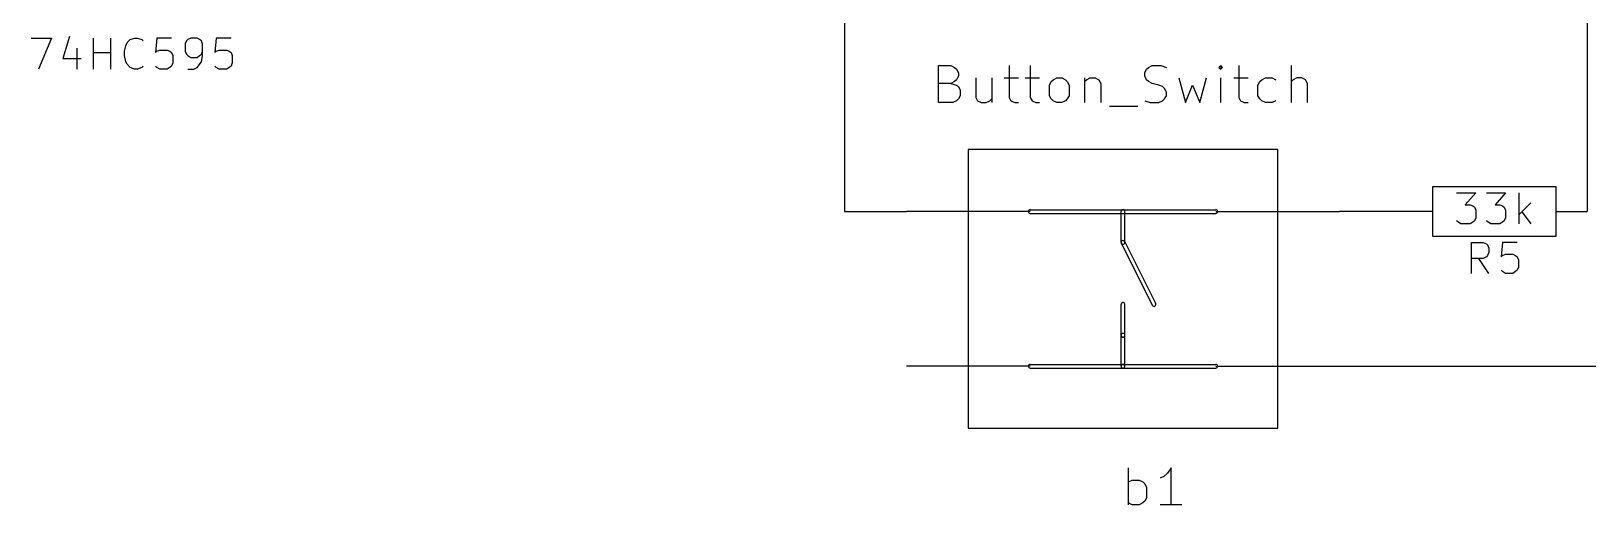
# Model space of a CAD drawing. Extents: x 10 to 269, y -206 to -10.
# Drawn here: x 140.6 to 204.5, y -158.1 to -138.6 of the extents above; entities that cross this region are included whole.
import ezdxf

# ---------------------------------------------------------------- set-up
doc = ezdxf.new("R2010")
doc.units = 0
doc.header["$MEASUREMENT"] = 0
doc.layers.add('BLACK', color=7, linetype='CONTINUOUS')

msp = doc.modelspace()

# ---------------------------------------------------------------- linework, layer by layer
at = {"layer": 'Black'}
for p, q in [((179.07, -143.51), (179.07, -154.94)), ((191.77, -143.51), (179.07, -143.51)), ((191.77, -154.94), (191.77, -143.51)), ((198.12, -145.034), (198.12, -147.066)), ((203.2, -145.034), (198.12, -145.034)), ((203.2, -147.066), (203.2, -145.034)), ((181.61, -146.05), (176.53, -146.05)), ((181.61, -145.974), (189.23, -145.974)), ((181.61, -146.126), (189.23, -146.126)), ((185.344, -147.32), (185.344, -146.05)), ((185.496, -147.32), (185.496, -146.05)), ((189.23, -146.05), (194.31, -146.05)), ((198.12, -146.05), (196.85, -146.05)), ((203.2, -146.05), (204.47, -146.05)), ((185.344, -147.345), (186.614, -149.885)), ((185.496, -147.295), (186.766, -149.835)), ((198.12, -147.066), (203.2, -147.066)), ((185.344, -151.13), (185.344, -149.86)), ((185.496, -151.13), (185.496, -149.86)), ((185.344, -152.4), (185.344, -151.13)), ((185.496, -152.4), (185.496, -151.13)), ((181.61, -152.4), (176.53, -152.4)), ((181.61, -152.324), (185.42, -152.324)), ((181.61, -152.476), (185.42, -152.476)), ((185.42, -152.324), (189.23, -152.324)), ((185.42, -152.476), (189.23, -152.476)), ((189.23, -152.4), (194.31, -152.4)), ((179.07, -154.94), (191.77, -154.94))]:
    msp.add_line(p, q, dxfattribs=at)
for centre, start, end in [((181.61, -146.05), 90, 270), ((185.42, -146.05), 360, 540), ((189.23, -146.05), 270, 450), ((185.42, -147.32), 26.5651, 206.565), ((185.42, -147.32), 180, 360), ((185.42, -149.86), 360, 540), ((186.69, -149.86), 206.565, 386.565), ((185.42, -151.13), 360, 540), ((185.42, -151.13), 180, 360), ((181.61, -152.4), 90, 270), ((185.42, -152.4), 90, 270), ((185.42, -152.4), 180, 360), ((185.42, -152.4), 270, 450), ((189.23, -152.4), 270, 450)]:
    msp.add_arc(centre, 0.0762, start, end, dxfattribs=at)
at = {"layer": 'Blue 4'}
for p, q in [((173.99, -59.69), (173.99, -146.05)), ((204.47, -130.81), (204.47, -146.05)), ((173.99, -146.05), (176.53, -146.05)), ((196.85, -146.05), (194.31, -146.05)), ((194.31, -152.4), (241.3, -152.4))]:
    msp.add_line(p, q, dxfattribs=at)
at = {"layer": 'Gray 1'}
for p, q in [((140.614, -138.938), (141.453, -138.938)), ((141.453, -138.938), (140.919, -140.208)), ((142.189, -138.862), (141.91, -139.776)), ((143.18, -140.208), (143.18, -138.938)), ((143.891, -140.208), (143.891, -138.938)), ((144.45, -139.471), (144.501, -139.243)), ((144.501, -139.243), (144.551, -139.116)), ((144.551, -139.116), (144.678, -138.989)), ((144.678, -138.989), (144.856, -138.938)), ((144.856, -138.938), (144.983, -138.938)), ((144.983, -138.938), (145.161, -138.989)), ((145.161, -138.989), (145.212, -139.04)), ((145.771, -138.938), (145.72, -139.522)), ((146.38, -138.938), (145.771, -138.938)), ((146.99, -139.04), (146.939, -139.167)), ((146.939, -139.167), (146.939, -139.471)), ((147.041, -138.989), (146.99, -139.04)), ((147.168, -138.938), (147.041, -138.989)), ((147.422, -138.938), (147.168, -138.938)), ((147.523, -138.989), (147.422, -138.938)), ((147.599, -139.04), (147.523, -138.989)), ((147.65, -139.167), (147.599, -139.04)), ((147.65, -139.649), (147.65, -139.167)), ((148.209, -138.938), (148.158, -139.522)), ((148.819, -138.938), (148.209, -138.938)), ((141.91, -139.776), (142.672, -139.776)), ((142.494, -139.344), (142.494, -140.208)), ((143.18, -139.522), (143.891, -139.522)), ((144.45, -139.649), (144.45, -139.471)), ((144.501, -139.903), (144.45, -139.649)), ((145.72, -139.522), (145.771, -139.471)), ((145.771, -139.471), (145.898, -139.421)), ((145.898, -139.421), (146.202, -139.421)), ((146.202, -139.421), (146.304, -139.471)), ((146.304, -139.471), (146.38, -139.522)), ((146.38, -139.522), (146.431, -139.649)), ((146.431, -139.649), (146.431, -139.954)), ((146.939, -139.471), (146.99, -139.598)), ((146.99, -139.598), (147.041, -139.649)), ((147.041, -139.649), (147.168, -139.725)), ((147.168, -139.725), (147.422, -139.725)), ((147.422, -139.725), (147.523, -139.649)), ((147.523, -139.649), (147.599, -139.598)), ((147.599, -139.598), (147.65, -139.471)), ((147.599, -139.903), (147.65, -139.649)), ((148.158, -139.522), (148.209, -139.471)), ((148.209, -139.471), (148.336, -139.421)), ((148.336, -139.421), (148.641, -139.421)), ((148.641, -139.421), (148.742, -139.471)), ((148.742, -139.471), (148.819, -139.522)), ((148.819, -139.522), (148.869, -139.649)), ((148.869, -139.649), (148.869, -139.954)), ((144.551, -140.005), (144.501, -139.903)), ((144.678, -140.132), (144.551, -140.005)), ((144.856, -140.208), (144.678, -140.132)), ((144.983, -140.208), (144.856, -140.208)), ((145.161, -140.132), (144.983, -140.208)), ((145.212, -140.081), (145.161, -140.132)), ((145.771, -140.132), (145.72, -140.081)), ((145.898, -140.208), (145.771, -140.132)), ((146.202, -140.208), (145.898, -140.208)), ((146.304, -140.132), (146.202, -140.208)), ((146.38, -140.081), (146.304, -140.132)), ((146.431, -139.954), (146.38, -140.081)), ((147.041, -140.208), (147.295, -140.208)), ((147.295, -140.208), (147.422, -140.132)), ((147.422, -140.132), (147.472, -140.081)), ((147.472, -140.081), (147.599, -139.903)), ((148.209, -140.132), (148.158, -140.081)), ((148.336, -140.208), (148.209, -140.132)), ((148.641, -140.208), (148.336, -140.208)), ((148.742, -140.132), (148.641, -140.208)), ((148.819, -140.081), (148.742, -140.132)), ((148.869, -139.954), (148.819, -140.081)), ((177.851, -141.58), (177.851, -140.056)), ((177.851, -140.056), (178.359, -140.056)), ((178.359, -140.056), (178.511, -140.132)), ((178.511, -140.132), (178.587, -140.208)), ((178.587, -140.208), (178.664, -140.36)), ((178.664, -140.487), (178.587, -140.64)), ((178.664, -140.36), (178.664, -140.487)), ((180.746, -140.056), (180.746, -141.376)), ((181.61, -140.056), (181.61, -141.376)), ((186.309, -140.36), (186.385, -140.208)), ((186.309, -140.487), (186.309, -140.36)), ((186.385, -140.64), (186.309, -140.487)), ((186.385, -140.208), (186.461, -140.132)), ((186.461, -140.132), (186.614, -140.056)), ((186.614, -140.056), (186.969, -140.056)), ((186.969, -140.056), (187.198, -140.132)), ((189.433, -140.056), (189.357, -140.132)), ((189.357, -140.132), (189.433, -140.208)), ((189.509, -140.132), (189.433, -140.056)), ((189.433, -140.056), (189.433, -140.208)), ((189.433, -140.208), (189.509, -140.132)), ((190.17, -140.056), (190.17, -141.376)), ((192.329, -141.58), (192.329, -140.056)), ((178.359, -140.792), (177.851, -140.792)), ((178.511, -140.716), (178.359, -140.792)), ((178.359, -140.792), (178.587, -140.868)), ((178.587, -140.64), (178.511, -140.716)), ((178.587, -140.868), (178.664, -140.919)), ((178.664, -140.919), (178.74, -141.072)), ((178.74, -141.072), (178.74, -141.3)), ((179.375, -140.564), (179.375, -141.376)), ((180.035, -140.564), (180.035, -141.58)), ((180.543, -140.564), (181.127, -140.564)), ((181.407, -140.564), (181.991, -140.564)), ((182.397, -140.868), (182.474, -140.716)), ((182.397, -141.3), (182.397, -140.868)), ((182.474, -140.716), (182.55, -140.64)), ((182.55, -140.64), (182.702, -140.564)), ((182.702, -140.564), (182.905, -140.564)), ((182.905, -140.564), (183.058, -140.64)), ((183.058, -140.64), (183.134, -140.716)), ((183.134, -140.716), (183.21, -140.868)), ((183.21, -140.868), (183.21, -141.3)), ((183.845, -140.564), (183.845, -141.58)), ((183.845, -140.716), (183.921, -140.64)), ((183.921, -140.64), (184.074, -140.564)), ((184.074, -140.564), (184.277, -140.564)), ((184.277, -140.564), (184.429, -140.64)), ((184.429, -140.64), (184.506, -140.792)), ((184.506, -140.792), (184.506, -141.58)), ((186.461, -140.716), (186.385, -140.64)), ((186.614, -140.792), (186.461, -140.716)), ((186.893, -140.868), (186.614, -140.792)), ((187.046, -140.919), (186.893, -140.868)), ((187.122, -140.995), (187.046, -140.919)), ((187.198, -141.148), (187.122, -140.995)), ((187.198, -141.3), (187.198, -141.148)), ((187.706, -140.564), (187.985, -141.58)), ((187.985, -141.58), (188.265, -140.868)), ((188.265, -140.868), (188.57, -141.58)), ((188.57, -141.58), (188.849, -140.564)), ((189.433, -141.58), (189.433, -140.564)), ((189.967, -140.564), (190.551, -140.564)), ((190.957, -140.868), (191.033, -140.716)), ((190.957, -141.3), (190.957, -140.868)), ((191.033, -140.716), (191.11, -140.64)), ((191.11, -140.64), (191.262, -140.564)), ((191.262, -140.564), (191.541, -140.564)), ((191.541, -140.564), (191.694, -140.64)), ((192.405, -140.64), (192.329, -140.716)), ((192.557, -140.564), (192.405, -140.64)), ((192.761, -140.564), (192.557, -140.564)), ((192.913, -140.64), (192.761, -140.564)), ((192.989, -140.792), (192.913, -140.64)), ((192.989, -141.58), (192.989, -140.792)), ((178.435, -141.58), (177.851, -141.58)), ((178.587, -141.503), (178.435, -141.58)), ((178.664, -141.427), (178.587, -141.503)), ((178.74, -141.3), (178.664, -141.427)), ((179.375, -141.376), (179.451, -141.503)), ((179.451, -141.503), (179.603, -141.58)), ((179.603, -141.58), (179.807, -141.58)), ((179.807, -141.58), (179.959, -141.503)), ((179.959, -141.503), (180.035, -141.427)), ((180.746, -141.376), (180.823, -141.503)), ((180.823, -141.503), (180.975, -141.58)), ((180.975, -141.58), (181.127, -141.58)), ((181.61, -141.376), (181.686, -141.503)), ((181.686, -141.503), (181.839, -141.58)), ((181.839, -141.58), (181.991, -141.58)), ((182.474, -141.427), (182.397, -141.3)), ((182.55, -141.503), (182.474, -141.427)), ((182.702, -141.58), (182.55, -141.503)), ((182.905, -141.58), (182.702, -141.58)), ((183.058, -141.503), (182.905, -141.58)), ((183.134, -141.427), (183.058, -141.503)), ((183.21, -141.3), (183.134, -141.427)), ((184.861, -141.732), (186.03, -141.732)), ((186.309, -141.503), (186.538, -141.58)), ((186.538, -141.58), (186.893, -141.58)), ((186.893, -141.58), (187.046, -141.503)), ((187.046, -141.503), (187.122, -141.427)), ((187.122, -141.427), (187.198, -141.3)), ((190.17, -141.376), (190.246, -141.503)), ((190.246, -141.503), (190.398, -141.58)), ((190.398, -141.58), (190.551, -141.58)), ((191.033, -141.427), (190.957, -141.3)), ((191.11, -141.503), (191.033, -141.427)), ((191.262, -141.58), (191.11, -141.503)), ((191.541, -141.58), (191.262, -141.58)), ((191.694, -141.503), (191.541, -141.58)), ((199.111, -145.288), (199.898, -145.288)), ((199.898, -145.288), (199.466, -145.771)), ((200.33, -145.288), (201.117, -145.288)), ((201.117, -145.288), (200.685, -145.771)), ((201.676, -146.558), (201.676, -145.288)), ((199.466, -145.771), (199.669, -145.771)), ((199.669, -145.771), (199.771, -145.821)), ((199.771, -145.821), (199.847, -145.872)), ((199.847, -145.872), (199.898, -145.999)), ((199.898, -145.999), (199.898, -146.304)), ((200.685, -145.771), (200.889, -145.771)), ((200.889, -145.771), (200.99, -145.821)), ((200.99, -145.821), (201.066, -145.872)), ((201.066, -145.872), (201.117, -145.999)), ((201.117, -145.999), (201.117, -146.304)), ((202.159, -145.694), (201.676, -146.177)), ((201.803, -146.075), (202.159, -146.558)), ((199.187, -146.482), (199.111, -146.431)), ((199.288, -146.558), (199.187, -146.482)), ((199.669, -146.558), (199.288, -146.558)), ((199.771, -146.482), (199.669, -146.558)), ((199.847, -146.431), (199.771, -146.482)), ((199.898, -146.304), (199.847, -146.431)), ((200.406, -146.482), (200.33, -146.431)), ((200.508, -146.558), (200.406, -146.482)), ((200.889, -146.558), (200.508, -146.558)), ((200.99, -146.482), (200.889, -146.558)), ((201.066, -146.431), (200.99, -146.482)), ((201.117, -146.304), (201.066, -146.431)), ((199.72, -148.59), (199.72, -147.32)), ((199.72, -147.32), (200.203, -147.32)), ((200.203, -147.32), (200.33, -147.371)), ((200.33, -147.371), (200.381, -147.422)), ((200.381, -147.422), (200.431, -147.549)), ((200.431, -147.549), (200.431, -147.726)), ((200.99, -147.32), (200.939, -147.904)), ((201.6, -147.32), (200.99, -147.32)), ((200.203, -147.98), (199.72, -147.98)), ((200.431, -148.59), (200.025, -147.98)), ((200.33, -147.904), (200.203, -147.98)), ((200.381, -147.853), (200.33, -147.904)), ((200.431, -147.726), (200.381, -147.853)), ((200.939, -147.904), (200.99, -147.853)), ((200.99, -147.853), (201.117, -147.803)), ((201.117, -147.803), (201.422, -147.803)), ((201.422, -147.803), (201.524, -147.853)), ((201.524, -147.853), (201.6, -147.904)), ((201.6, -147.904), (201.651, -148.031)), ((201.651, -148.031), (201.651, -148.336)), ((200.99, -148.514), (200.939, -148.463)), ((201.117, -148.59), (200.99, -148.514)), ((201.422, -148.59), (201.117, -148.59)), ((201.524, -148.514), (201.422, -148.59)), ((201.6, -148.463), (201.524, -148.514)), ((201.651, -148.336), (201.6, -148.463)), ((185.649, -158.09), (185.649, -156.566)), ((185.649, -157.15), (185.801, -157.074)), ((185.801, -157.074), (186.08, -157.074)), ((186.08, -157.074), (186.233, -157.15)), ((187.096, -156.921), (186.944, -156.997)), ((187.249, -156.794), (187.096, -156.921)), ((187.401, -156.566), (187.249, -156.794)), ((187.401, -158.09), (187.401, -156.566)), ((186.233, -157.15), (186.309, -157.226)), ((186.309, -157.226), (186.385, -157.378)), ((186.385, -157.378), (186.385, -157.81)), ((185.801, -158.09), (185.649, -158.013)), ((186.08, -158.09), (185.801, -158.09)), ((186.233, -158.013), (186.08, -158.09)), ((186.309, -157.937), (186.233, -158.013)), ((186.385, -157.81), (186.309, -157.937)), ((187.833, -158.09), (186.944, -158.09))]:
    msp.add_line(p, q, dxfattribs=at)

doc.saveas('drawing.dxf')
